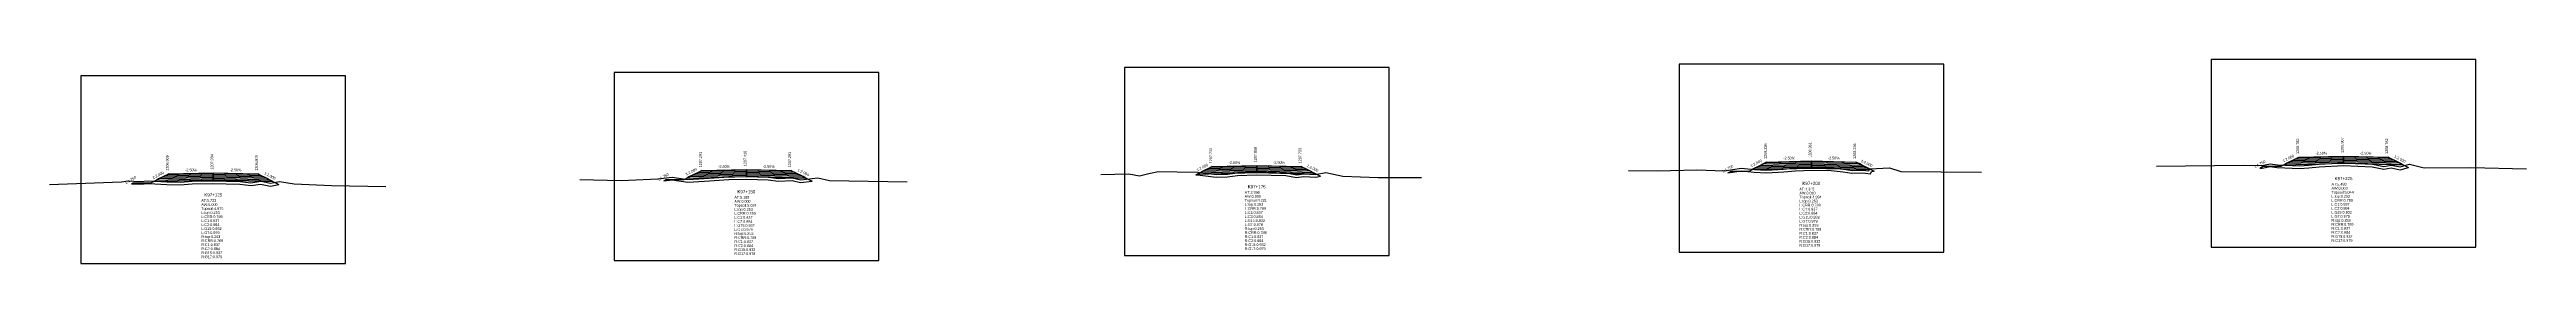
# Model space of a CAD drawing. Extents: x -7 to 78429, y 1189 to 1262.
# Drawn here: x 27834.4 to 28112.3, y 1196.9 to 1219.7 of the extents above; entities that cross this region are included whole.
import ezdxf
from ezdxf.enums import TextEntityAlignment as Align

# ---------------------------------------------------------------- set-up
doc = ezdxf.new("R2010")
doc.units = 0

msp = doc.modelspace()

# ---------------------------------------------------------------- linework, layer by layer
at = {"layer": 'A4_BORDER', "color": 7}
for points in [[(27837.919, 1196.89), (27867.619, 1196.89), (27867.619, 1217.89), (27837.919, 1217.89), (27837.919, 1196.89)], [(27897.735, 1197.246), (27927.435, 1197.246), (27927.435, 1218.246), (27897.735, 1218.246), (27897.735, 1197.246)], [(27954.991, 1197.799), (27984.691, 1197.799), (27984.691, 1218.799), (27954.991, 1218.799), (27954.991, 1197.799)], [(28017.227, 1198.173), (28046.927, 1198.173), (28046.927, 1219.173), (28017.227, 1219.173), (28017.227, 1198.173)], [(28076.933, 1198.716), (28106.633, 1198.716), (28106.633, 1219.716), (28076.933, 1219.716), (28076.933, 1198.716)]]:
    msp.add_lwpolyline(points, dxfattribs=at)
at = {"layer": 'CLEAR_GROUND', "color": 8}
for points in [[(27903.304, 1206.131), (27904.249, 1206.247), (27906, 1206.001), (27907.876, 1206.117), (27910.616, 1206.283), (27912.625, 1206.324), (27915.023, 1206.248), (27916.184, 1206.109), (27917.705, 1206.178), (27918.656, 1205.964), (27919.975, 1206.096)], [(27963.004, 1206.815), (27963.206, 1206.81), (27965.304, 1206.554), (27966.574, 1206.592), (27967.693, 1206.73), (27969.819, 1206.83), (27973.104, 1206.731), (27974.318, 1206.516), (27975.139, 1206.616), (27976.475, 1206.538), (27977.009, 1206.649)], [(28022.704, 1207.023), (28024.217, 1207.272), (28025.666, 1207.115), (28027.051, 1207.023), (28028.979, 1207.164), (28030.289, 1207.277), (28032.093, 1207.346), (28034.282, 1207.284), (28035.628, 1207.165), (28036.624, 1206.993), (28037.839, 1207.034), (28038.691, 1206.932), (28038.813, 1207.197), (28039.121, 1207.214)], [(28082.404, 1207.566), (28082.653, 1207.563), (28083.558, 1207.739), (28084.335, 1207.615), (28086.882, 1207.511), (28087.891, 1207.608), (28089.053, 1207.711), (28091.775, 1207.839), (28095.007, 1207.704), (28096.316, 1207.429), (28097.129, 1207.603), (28098.153, 1207.379), (28099.066, 1207.641)], [(27843.604, 1205.815), (27844.51, 1205.756), (27845.525, 1205.85), (27847.563, 1205.736), (27849.061, 1205.685), (27850.403, 1205.798), (27852.692, 1205.859), (27855.758, 1205.764), (27857.002, 1205.603), (27858.082, 1205.78), (27859.183, 1205.557), (27860.106, 1205.74)]]:
    msp.add_lwpolyline(points, dxfattribs=at)
at = {"layer": 'DESIGN_ROAD_TRIMMED', "color": 1}
for points in [[(28082.404, 1207.566), (28082.783, 1207.782), (28084.783, 1207.782), (28086.783, 1208.782), (28086.783, 1208.782), (28086.678, 1208.729), (28086.678, 1208.729), (28086.362, 1208.571), (28086.362, 1208.571), (28086.046, 1208.414), (28086.046, 1208.414), (28085.731, 1208.256), (28085.731, 1208.256), (28085.415, 1208.098), (28085.415, 1208.098), (28085.099, 1207.94), (28091.783, 1208.107), (28091.783, 1208.257), (28091.783, 1208.257), (28091.783, 1208.407), (28091.783, 1208.407), (28091.783, 1208.557), (28091.783, 1208.557), (28091.783, 1208.707), (28091.783, 1208.707), (28091.783, 1208.857), (28091.783, 1208.857), (28091.783, 1208.907), (28091.783, 1208.907), (28091.783, 1208.907), (28091.783, 1208.907), (28091.783, 1208.907), (28091.783, 1208.857), (28091.783, 1208.857), (28091.783, 1208.707), (28091.783, 1208.707), (28091.783, 1208.557), (28091.783, 1208.557), (28091.783, 1208.407), (28091.783, 1208.407), (28091.783, 1208.257), (28091.783, 1208.257), (28091.783, 1208.107), (28098.468, 1207.94), (28098.152, 1208.098), (28098.152, 1208.098), (28097.836, 1208.256), (28097.836, 1208.256), (28097.52, 1208.414), (28097.52, 1208.414), (28097.204, 1208.571), (28097.204, 1208.571), (28096.889, 1208.729), (28096.889, 1208.729), (28096.783, 1208.782), (28096.783, 1208.782), (28099.066, 1207.641)], [(27843.604, 1205.815), (27843.769, 1205.909), (27845.769, 1205.909), (27847.769, 1206.909), (27847.769, 1206.909), (27847.664, 1206.856), (27847.664, 1206.856), (27847.348, 1206.698), (27847.348, 1206.698), (27847.032, 1206.541), (27847.032, 1206.541), (27846.716, 1206.383), (27846.716, 1206.383), (27846.4, 1206.225), (27846.4, 1206.225), (27846.085, 1206.067), (27852.769, 1206.234), (27852.769, 1206.384), (27852.769, 1206.384), (27852.769, 1206.534), (27852.769, 1206.534), (27852.769, 1206.684), (27852.769, 1206.684), (27852.769, 1206.834), (27852.769, 1206.834), (27852.769, 1206.984), (27852.769, 1206.984), (27852.769, 1207.034), (27852.769, 1207.034), (27852.769, 1207.034), (27852.769, 1207.034), (27852.769, 1207.034), (27852.769, 1206.984), (27852.769, 1206.984), (27852.769, 1206.834), (27852.769, 1206.834), (27852.769, 1206.684), (27852.769, 1206.684), (27852.769, 1206.534), (27852.769, 1206.534), (27852.769, 1206.384), (27852.769, 1206.384), (27852.769, 1206.234), (27859.453, 1206.067), (27859.137, 1206.225), (27859.137, 1206.225), (27858.822, 1206.383), (27858.822, 1206.383), (27858.506, 1206.541), (27858.506, 1206.541), (27858.19, 1206.698), (27858.19, 1206.698), (27857.874, 1206.856), (27857.874, 1206.856), (27857.769, 1206.909), (27857.769, 1206.909), (27860.106, 1205.74)], [(27903.304, 1206.131), (27903.585, 1206.291), (27905.585, 1206.291), (27907.585, 1207.291), (27907.585, 1207.291), (27907.48, 1207.238), (27907.48, 1207.238), (27907.164, 1207.08), (27907.164, 1207.08), (27906.848, 1206.923), (27906.848, 1206.923), (27906.532, 1206.765), (27906.532, 1206.765), (27906.217, 1206.607), (27906.217, 1206.607), (27905.901, 1206.449), (27912.585, 1206.616), (27912.585, 1206.766), (27912.585, 1206.766), (27912.585, 1206.916), (27912.585, 1206.916), (27912.585, 1207.066), (27912.585, 1207.066), (27912.585, 1207.216), (27912.585, 1207.216), (27912.585, 1207.366), (27912.585, 1207.366), (27912.585, 1207.416), (27912.585, 1207.416), (27912.585, 1207.416), (27912.585, 1207.416), (27912.585, 1207.416), (27912.585, 1207.366), (27912.585, 1207.366), (27912.585, 1207.216), (27912.585, 1207.216), (27912.585, 1207.066), (27912.585, 1207.066), (27912.585, 1206.916), (27912.585, 1206.916), (27912.585, 1206.766), (27912.585, 1206.766), (27912.585, 1206.616), (27919.269, 1206.449), (27918.954, 1206.607), (27918.954, 1206.607), (27918.638, 1206.765), (27918.638, 1206.765), (27918.322, 1206.923), (27918.322, 1206.923), (27918.006, 1207.08), (27918.006, 1207.08), (27917.69, 1207.238), (27917.69, 1207.238), (27917.585, 1207.291), (27917.585, 1207.291), (27919.975, 1206.096)], [(27963.004, 1206.815), (27964.841, 1207.733), (27964.841, 1207.733), (27964.735, 1207.68), (27964.735, 1207.68), (27964.419, 1207.522), (27964.419, 1207.522), (27964.104, 1207.365), (27964.104, 1207.365), (27963.788, 1207.207), (27963.788, 1207.207), (27963.472, 1207.049), (27963.472, 1207.049), (27963.156, 1206.891), (27969.841, 1207.058), (27969.841, 1207.208), (27969.841, 1207.208), (27969.841, 1207.358), (27969.841, 1207.358), (27969.841, 1207.508), (27969.841, 1207.508), (27969.841, 1207.658), (27969.841, 1207.658), (27969.841, 1207.808), (27969.841, 1207.808), (27969.841, 1207.858), (27969.841, 1207.858), (27969.841, 1207.858), (27969.841, 1207.858), (27969.841, 1207.858), (27969.841, 1207.808), (27969.841, 1207.808), (27969.841, 1207.658), (27969.841, 1207.658), (27969.841, 1207.508), (27969.841, 1207.508), (27969.841, 1207.358), (27969.841, 1207.358), (27969.841, 1207.208), (27969.841, 1207.208), (27969.841, 1207.058), (27976.525, 1206.891), (27976.209, 1207.049), (27976.209, 1207.049), (27975.893, 1207.207), (27975.893, 1207.207), (27975.577, 1207.365), (27975.577, 1207.365), (27975.262, 1207.522), (27975.262, 1207.522), (27974.946, 1207.68), (27974.946, 1207.68), (27974.841, 1207.733), (27974.841, 1207.733), (27977.009, 1206.649)], [(28022.704, 1207.023), (28023.077, 1207.236), (28025.077, 1207.236), (28027.077, 1208.236), (28027.077, 1208.236), (28026.972, 1208.183), (28026.972, 1208.183), (28026.656, 1208.025), (28026.656, 1208.025), (28026.34, 1207.868), (28026.34, 1207.868), (28026.024, 1207.71), (28026.024, 1207.71), (28025.709, 1207.552), (28025.709, 1207.552), (28025.393, 1207.394), (28032.077, 1207.561), (28032.077, 1207.711), (28032.077, 1207.711), (28032.077, 1207.861), (28032.077, 1207.861), (28032.077, 1208.011), (28032.077, 1208.011), (28032.077, 1208.161), (28032.077, 1208.161), (28032.077, 1208.311), (28032.077, 1208.311), (28032.077, 1208.361), (28032.077, 1208.361), (28032.077, 1208.361), (28032.077, 1208.361), (28032.077, 1208.361), (28032.077, 1208.311), (28032.077, 1208.311), (28032.077, 1208.161), (28032.077, 1208.161), (28032.077, 1208.011), (28032.077, 1208.011), (28032.077, 1207.861), (28032.077, 1207.861), (28032.077, 1207.711), (28032.077, 1207.711), (28032.077, 1207.561), (28038.761, 1207.394), (28038.445, 1207.552), (28038.445, 1207.552), (28038.13, 1207.71), (28038.13, 1207.71), (28037.814, 1207.868), (28037.814, 1207.868), (28037.498, 1208.025), (28037.498, 1208.025), (28037.182, 1208.183), (28037.182, 1208.183), (28037.077, 1208.236), (28037.077, 1208.236), (28039.121, 1207.214)]]:
    msp.add_lwpolyline(points, dxfattribs=at)
at = {"layer": 'FINISHED_ROAD', "color": 2}
for points in [[(28082.783, 1207.782), (28084.783, 1207.782), (28086.783, 1208.782), (28086.783, 1208.782), (28091.783, 1208.907), (28096.783, 1208.782), (28096.783, 1208.782)], [(27843.769, 1205.909), (27845.769, 1205.909), (27847.769, 1206.909), (27847.769, 1206.909), (27852.769, 1207.034), (27857.769, 1206.909), (27857.769, 1206.909)], [(27903.585, 1206.291), (27905.585, 1206.291), (27907.585, 1207.291), (27907.585, 1207.291), (27912.585, 1207.416), (27917.585, 1207.291), (27917.585, 1207.291)], [(27964.841, 1207.733), (27964.841, 1207.733), (27969.841, 1207.858), (27974.841, 1207.733), (27974.841, 1207.733)], [(28023.077, 1207.236), (28025.077, 1207.236), (28027.077, 1208.236), (28027.077, 1208.236), (28032.077, 1208.361), (28037.077, 1208.236), (28037.077, 1208.236)]]:
    msp.add_lwpolyline(points, dxfattribs=at)
at = {"layer": 'LAYER_0', "color": 4}
for points in [[(28086.783, 1208.782), (28086.678, 1208.729), (28091.783, 1208.857), (28091.783, 1208.907)], [(27847.769, 1206.909), (27847.664, 1206.856), (27852.769, 1206.984), (27852.769, 1207.034)], [(27907.585, 1207.291), (27907.48, 1207.238), (27912.585, 1207.366), (27912.585, 1207.416)], [(27964.841, 1207.733), (27964.735, 1207.68), (27969.841, 1207.808), (27969.841, 1207.858)], [(28027.077, 1208.236), (28026.972, 1208.183), (28032.077, 1208.311), (28032.077, 1208.361)]]:
    msp.add_lwpolyline(points, dxfattribs=at)
at = {"layer": 'LAYER_1', "color": 4}
for points in [[(27847.664, 1206.856), (27847.348, 1206.698), (27852.769, 1206.834), (27852.769, 1206.984)], [(27907.48, 1207.238), (27907.164, 1207.08), (27912.585, 1207.216), (27912.585, 1207.366)], [(27964.735, 1207.68), (27964.419, 1207.522), (27969.841, 1207.658), (27969.841, 1207.808)], [(28026.972, 1208.183), (28026.656, 1208.025), (28032.077, 1208.161), (28032.077, 1208.311)], [(28086.678, 1208.729), (28086.362, 1208.571), (28091.783, 1208.707), (28091.783, 1208.857)]]:
    msp.add_lwpolyline(points, dxfattribs=at)
at = {"layer": 'LAYER_10', "color": 6}
for points in [[(27858.822, 1206.383), (27859.137, 1206.225), (27852.769, 1206.384), (27852.769, 1206.534)], [(27918.638, 1206.765), (27918.954, 1206.607), (27912.585, 1206.766), (27912.585, 1206.916)], [(27975.893, 1207.207), (27976.209, 1207.049), (27969.841, 1207.208), (27969.841, 1207.358)], [(28038.13, 1207.71), (28038.445, 1207.552), (28032.077, 1207.711), (28032.077, 1207.861)], [(28097.836, 1208.256), (28098.152, 1208.098), (28091.783, 1208.257), (28091.783, 1208.407)]]:
    msp.add_lwpolyline(points, dxfattribs=at)
at = {"layer": 'LAYER_11', "color": 6}
for points in [[(27859.137, 1206.225), (27859.453, 1206.067), (27852.769, 1206.234), (27852.769, 1206.384)], [(27918.954, 1206.607), (27919.269, 1206.449), (27912.585, 1206.616), (27912.585, 1206.766)], [(27976.209, 1207.049), (27976.525, 1206.891), (27969.841, 1207.058), (27969.841, 1207.208)], [(28038.445, 1207.552), (28038.761, 1207.394), (28032.077, 1207.561), (28032.077, 1207.711)], [(28098.152, 1208.098), (28098.468, 1207.94), (28091.783, 1208.107), (28091.783, 1208.257)]]:
    msp.add_lwpolyline(points, dxfattribs=at)
at = {"layer": 'LAYER_2', "color": 4}
for points in [[(27847.348, 1206.698), (27847.032, 1206.541), (27852.769, 1206.684), (27852.769, 1206.834)], [(27907.164, 1207.08), (27906.848, 1206.923), (27912.585, 1207.066), (27912.585, 1207.216)], [(27964.419, 1207.522), (27964.104, 1207.365), (27969.841, 1207.508), (27969.841, 1207.658)], [(28026.656, 1208.025), (28026.34, 1207.868), (28032.077, 1208.011), (28032.077, 1208.161)], [(28086.362, 1208.571), (28086.046, 1208.414), (28091.783, 1208.557), (28091.783, 1208.707)]]:
    msp.add_lwpolyline(points, dxfattribs=at)
at = {"layer": 'LAYER_3', "color": 4}
for points in [[(27847.032, 1206.541), (27846.716, 1206.383), (27852.769, 1206.534), (27852.769, 1206.684)], [(27906.848, 1206.923), (27906.532, 1206.765), (27912.585, 1206.916), (27912.585, 1207.066)], [(27964.104, 1207.365), (27963.788, 1207.207), (27969.841, 1207.358), (27969.841, 1207.508)], [(28026.34, 1207.868), (28026.024, 1207.71), (28032.077, 1207.861), (28032.077, 1208.011)], [(28086.046, 1208.414), (28085.731, 1208.256), (28091.783, 1208.407), (28091.783, 1208.557)]]:
    msp.add_lwpolyline(points, dxfattribs=at)
at = {"layer": 'LAYER_4', "color": 4}
for points in [[(27846.716, 1206.383), (27846.4, 1206.225), (27852.769, 1206.384), (27852.769, 1206.534)], [(27906.532, 1206.765), (27906.217, 1206.607), (27912.585, 1206.766), (27912.585, 1206.916)], [(27963.788, 1207.207), (27963.472, 1207.049), (27969.841, 1207.208), (27969.841, 1207.358)], [(28026.024, 1207.71), (28025.709, 1207.552), (28032.077, 1207.711), (28032.077, 1207.861)], [(28085.731, 1208.256), (28085.415, 1208.098), (28091.783, 1208.257), (28091.783, 1208.407)]]:
    msp.add_lwpolyline(points, dxfattribs=at)
at = {"layer": 'LAYER_5', "color": 4}
for points in [[(27846.4, 1206.225), (27846.085, 1206.067), (27852.769, 1206.234), (27852.769, 1206.384)], [(27906.217, 1206.607), (27905.901, 1206.449), (27912.585, 1206.616), (27912.585, 1206.766)], [(27963.472, 1207.049), (27963.156, 1206.891), (27969.841, 1207.058), (27969.841, 1207.208)], [(28025.709, 1207.552), (28025.393, 1207.394), (28032.077, 1207.561), (28032.077, 1207.711)], [(28085.415, 1208.098), (28085.099, 1207.94), (28091.783, 1208.107), (28091.783, 1208.257)]]:
    msp.add_lwpolyline(points, dxfattribs=at)
at = {"layer": 'LAYER_6', "color": 6}
for points in [[(28096.783, 1208.782), (28096.889, 1208.729), (28091.783, 1208.857), (28091.783, 1208.907)], [(27857.769, 1206.909), (27857.874, 1206.856), (27852.769, 1206.984), (27852.769, 1207.034)], [(27917.585, 1207.291), (27917.69, 1207.238), (27912.585, 1207.366), (27912.585, 1207.416)], [(27974.841, 1207.733), (27974.946, 1207.68), (27969.841, 1207.808), (27969.841, 1207.858)], [(28037.077, 1208.236), (28037.182, 1208.183), (28032.077, 1208.311), (28032.077, 1208.361)]]:
    msp.add_lwpolyline(points, dxfattribs=at)
at = {"layer": 'LAYER_7', "color": 6}
for points in [[(27857.874, 1206.856), (27858.19, 1206.698), (27852.769, 1206.834), (27852.769, 1206.984)], [(27917.69, 1207.238), (27918.006, 1207.08), (27912.585, 1207.216), (27912.585, 1207.366)], [(27974.946, 1207.68), (27975.262, 1207.522), (27969.841, 1207.658), (27969.841, 1207.808)], [(28037.182, 1208.183), (28037.498, 1208.025), (28032.077, 1208.161), (28032.077, 1208.311)], [(28096.889, 1208.729), (28097.204, 1208.571), (28091.783, 1208.707), (28091.783, 1208.857)]]:
    msp.add_lwpolyline(points, dxfattribs=at)
at = {"layer": 'LAYER_8', "color": 6}
for points in [[(27858.19, 1206.698), (27858.506, 1206.541), (27852.769, 1206.684), (27852.769, 1206.834)], [(27918.006, 1207.08), (27918.322, 1206.923), (27912.585, 1207.066), (27912.585, 1207.216)], [(27975.262, 1207.522), (27975.577, 1207.365), (27969.841, 1207.508), (27969.841, 1207.658)], [(28037.498, 1208.025), (28037.814, 1207.868), (28032.077, 1208.011), (28032.077, 1208.161)], [(28097.204, 1208.571), (28097.52, 1208.414), (28091.783, 1208.557), (28091.783, 1208.707)]]:
    msp.add_lwpolyline(points, dxfattribs=at)
at = {"layer": 'LAYER_9', "color": 6}
for points in [[(27858.506, 1206.541), (27858.822, 1206.383), (27852.769, 1206.534), (27852.769, 1206.684)], [(27918.322, 1206.923), (27918.638, 1206.765), (27912.585, 1206.916), (27912.585, 1207.066)], [(27975.577, 1207.365), (27975.893, 1207.207), (27969.841, 1207.358), (27969.841, 1207.508)], [(28037.814, 1207.868), (28038.13, 1207.71), (28032.077, 1207.861), (28032.077, 1208.011)], [(28097.52, 1208.414), (28097.836, 1208.256), (28091.783, 1208.407), (28091.783, 1208.557)]]:
    msp.add_lwpolyline(points, dxfattribs=at)
at = {"layer": 'NATURAL_GROUND', "color": 3}
for points in [[(27834.398, 1205.726), (27842.475, 1206.021), (27843.216, 1206.141), (27844.506, 1206.057), (27845.52, 1206.151), (27847.577, 1206.036), (27849.054, 1205.985), (27850.386, 1206.098), (27852.693, 1206.159), (27855.782, 1206.063), (27856.997, 1205.906), (27858.088, 1206.085), (27859.184, 1205.863), (27860.206, 1206.066), (27861.834, 1205.811), (27866.028, 1205.611), (27872.141, 1205.519)], [(27893.913, 1206.287), (27898.542, 1206.18), (27902.65, 1206.352), (27904.251, 1206.55), (27906.012, 1206.302), (27907.858, 1206.416), (27910.604, 1206.583), (27912.627, 1206.624), (27915.045, 1206.547), (27916.195, 1206.41), (27917.732, 1206.479), (27918.674, 1206.267), (27920.611, 1206.461), (27921.92, 1206.195), (27930.609, 1206.044)], [(27952.358, 1206.844), (27955.501, 1206.917), (27956.706, 1206.691), (27957.746, 1206.979), (27958.816, 1207.189), (27960.935, 1207.162), (27963.228, 1207.11), (27965.318, 1206.855), (27966.552, 1206.891), (27967.668, 1207.029), (27969.817, 1207.13), (27973.135, 1207.03), (27974.327, 1206.819), (27975.13, 1206.917), (27976.453, 1206.84), (27977.591, 1207.076), (27979.503, 1206.656), (27983.482, 1206.497), (27988.344, 1206.499)], [(28011.568, 1207.31), (28014.815, 1207.271), (28019.236, 1207.36), (28022.345, 1207.268), (28024.209, 1207.575), (28025.692, 1207.414), (28027.05, 1207.324), (28028.955, 1207.463), (28030.27, 1207.577), (28032.092, 1207.646), (28034.3, 1207.584), (28035.667, 1207.463), (28036.645, 1207.294), (28037.852, 1207.335), (28038.51, 1207.256), (28038.617, 1207.487), (28040.832, 1207.607), (28042.127, 1207.18), (28051.17, 1207.12)], [(28070.781, 1207.798), (28080.554, 1207.887), (28082.625, 1207.863), (28083.553, 1208.044), (28084.365, 1207.914), (28086.873, 1207.812), (28087.863, 1207.907), (28089.032, 1208.01), (28091.774, 1208.139), (28095.044, 1208.003), (28096.315, 1207.736), (28097.13, 1207.91), (28098.143, 1207.688), (28099.199, 1207.991), (28100.843, 1207.613), (28106.068, 1207.641), (28112.306, 1207.473)]]:
    msp.add_lwpolyline(points, dxfattribs=at)
at = {"layer": 'STRUCTURE_LEFT', "color": 4}
for points in [[(28086.783, 1208.782), (28086.678, 1208.729), (28086.678, 1208.729), (28086.362, 1208.571), (28086.362, 1208.571), (28086.046, 1208.414), (28086.046, 1208.414), (28085.731, 1208.256), (28085.731, 1208.256), (28085.415, 1208.098), (28085.415, 1208.098), (28085.099, 1207.94), (28091.783, 1208.107), (28091.783, 1208.257), (28091.783, 1208.257), (28091.783, 1208.407), (28091.783, 1208.407), (28091.783, 1208.557), (28091.783, 1208.557), (28091.783, 1208.707), (28091.783, 1208.707), (28091.783, 1208.857), (28091.783, 1208.857), (28091.783, 1208.907), (28091.783, 1208.907)], [(27847.769, 1206.909), (27847.664, 1206.856), (27847.664, 1206.856), (27847.348, 1206.698), (27847.348, 1206.698), (27847.032, 1206.541), (27847.032, 1206.541), (27846.716, 1206.383), (27846.716, 1206.383), (27846.4, 1206.225), (27846.4, 1206.225), (27846.085, 1206.067), (27852.769, 1206.234), (27852.769, 1206.384), (27852.769, 1206.384), (27852.769, 1206.534), (27852.769, 1206.534), (27852.769, 1206.684), (27852.769, 1206.684), (27852.769, 1206.834), (27852.769, 1206.834), (27852.769, 1206.984), (27852.769, 1206.984), (27852.769, 1207.034), (27852.769, 1207.034)], [(27907.585, 1207.291), (27907.48, 1207.238), (27907.48, 1207.238), (27907.164, 1207.08), (27907.164, 1207.08), (27906.848, 1206.923), (27906.848, 1206.923), (27906.532, 1206.765), (27906.532, 1206.765), (27906.217, 1206.607), (27906.217, 1206.607), (27905.901, 1206.449), (27912.585, 1206.616), (27912.585, 1206.766), (27912.585, 1206.766), (27912.585, 1206.916), (27912.585, 1206.916), (27912.585, 1207.066), (27912.585, 1207.066), (27912.585, 1207.216), (27912.585, 1207.216), (27912.585, 1207.366), (27912.585, 1207.366), (27912.585, 1207.416), (27912.585, 1207.416)], [(27964.841, 1207.733), (27964.735, 1207.68), (27964.735, 1207.68), (27964.419, 1207.522), (27964.419, 1207.522), (27964.104, 1207.365), (27964.104, 1207.365), (27963.788, 1207.207), (27963.788, 1207.207), (27963.472, 1207.049), (27963.472, 1207.049), (27963.156, 1206.891), (27969.841, 1207.058), (27969.841, 1207.208), (27969.841, 1207.208), (27969.841, 1207.358), (27969.841, 1207.358), (27969.841, 1207.508), (27969.841, 1207.508), (27969.841, 1207.658), (27969.841, 1207.658), (27969.841, 1207.808), (27969.841, 1207.808), (27969.841, 1207.858), (27969.841, 1207.858)], [(28027.077, 1208.236), (28026.972, 1208.183), (28026.972, 1208.183), (28026.656, 1208.025), (28026.656, 1208.025), (28026.34, 1207.868), (28026.34, 1207.868), (28026.024, 1207.71), (28026.024, 1207.71), (28025.709, 1207.552), (28025.709, 1207.552), (28025.393, 1207.394), (28032.077, 1207.561), (28032.077, 1207.711), (28032.077, 1207.711), (28032.077, 1207.861), (28032.077, 1207.861), (28032.077, 1208.011), (28032.077, 1208.011), (28032.077, 1208.161), (28032.077, 1208.161), (28032.077, 1208.311), (28032.077, 1208.311), (28032.077, 1208.361), (28032.077, 1208.361)]]:
    msp.add_lwpolyline(points, dxfattribs=at)
at = {"layer": 'STRUCTURE_RIGHT', "color": 6}
for points in [[(28091.783, 1208.907), (28091.783, 1208.907), (28091.783, 1208.857), (28091.783, 1208.857), (28091.783, 1208.707), (28091.783, 1208.707), (28091.783, 1208.557), (28091.783, 1208.557), (28091.783, 1208.407), (28091.783, 1208.407), (28091.783, 1208.257), (28091.783, 1208.257), (28091.783, 1208.107), (28098.468, 1207.94), (28098.152, 1208.098), (28098.152, 1208.098), (28097.836, 1208.256), (28097.836, 1208.256), (28097.52, 1208.414), (28097.52, 1208.414), (28097.204, 1208.571), (28097.204, 1208.571), (28096.889, 1208.729), (28096.889, 1208.729), (28096.783, 1208.782)], [(27852.769, 1207.034), (27852.769, 1207.034), (27852.769, 1206.984), (27852.769, 1206.984), (27852.769, 1206.834), (27852.769, 1206.834), (27852.769, 1206.684), (27852.769, 1206.684), (27852.769, 1206.534), (27852.769, 1206.534), (27852.769, 1206.384), (27852.769, 1206.384), (27852.769, 1206.234), (27859.453, 1206.067), (27859.137, 1206.225), (27859.137, 1206.225), (27858.822, 1206.383), (27858.822, 1206.383), (27858.506, 1206.541), (27858.506, 1206.541), (27858.19, 1206.698), (27858.19, 1206.698), (27857.874, 1206.856), (27857.874, 1206.856), (27857.769, 1206.909)], [(27912.585, 1207.416), (27912.585, 1207.416), (27912.585, 1207.366), (27912.585, 1207.366), (27912.585, 1207.216), (27912.585, 1207.216), (27912.585, 1207.066), (27912.585, 1207.066), (27912.585, 1206.916), (27912.585, 1206.916), (27912.585, 1206.766), (27912.585, 1206.766), (27912.585, 1206.616), (27919.269, 1206.449), (27918.954, 1206.607), (27918.954, 1206.607), (27918.638, 1206.765), (27918.638, 1206.765), (27918.322, 1206.923), (27918.322, 1206.923), (27918.006, 1207.08), (27918.006, 1207.08), (27917.69, 1207.238), (27917.69, 1207.238), (27917.585, 1207.291)], [(27969.841, 1207.858), (27969.841, 1207.858), (27969.841, 1207.808), (27969.841, 1207.808), (27969.841, 1207.658), (27969.841, 1207.658), (27969.841, 1207.508), (27969.841, 1207.508), (27969.841, 1207.358), (27969.841, 1207.358), (27969.841, 1207.208), (27969.841, 1207.208), (27969.841, 1207.058), (27976.525, 1206.891), (27976.209, 1207.049), (27976.209, 1207.049), (27975.893, 1207.207), (27975.893, 1207.207), (27975.577, 1207.365), (27975.577, 1207.365), (27975.262, 1207.522), (27975.262, 1207.522), (27974.946, 1207.68), (27974.946, 1207.68), (27974.841, 1207.733)], [(28032.077, 1208.361), (28032.077, 1208.361), (28032.077, 1208.311), (28032.077, 1208.311), (28032.077, 1208.161), (28032.077, 1208.161), (28032.077, 1208.011), (28032.077, 1208.011), (28032.077, 1207.861), (28032.077, 1207.861), (28032.077, 1207.711), (28032.077, 1207.711), (28032.077, 1207.561), (28038.761, 1207.394), (28038.445, 1207.552), (28038.445, 1207.552), (28038.13, 1207.71), (28038.13, 1207.71), (28037.814, 1207.868), (28037.814, 1207.868), (28037.498, 1208.025), (28037.498, 1208.025), (28037.182, 1208.183), (28037.182, 1208.183), (28037.077, 1208.236)]]:
    msp.add_lwpolyline(points, dxfattribs=at)

# ---------------------------------------------------------------- texts
at = {"layer": 'INFO_TEXT'}
for s, p in [('AT:5.723', (27851.419, 1203.79)), ('AW:0.000', (27851.419, 1203.34)), ('AT:5.189', (27911.235, 1204.146)), ('AW:0.000', (27911.235, 1203.696)), ('Topsoil:5.024', (27911.235, 1203.246)), ('AT:3.936', (27968.491, 1204.699)), ('AW:0.000', (27968.491, 1204.249)), ('Topsoil:4.221', (27968.491, 1203.799)), ('L:top:0.253', (27968.491, 1203.349)), ('AT:4.345', (28030.727, 1205.073)), ('AW:0.010', (28030.727, 1204.623)), ('Topsoil:4.994', (28030.727, 1204.173)), ('L:top:0.253', (28030.727, 1203.723)), ('L:CRR:0.789', (28030.727, 1203.273)), ('AT:5.493', (28090.433, 1205.616)), ('AW:0.000', (28090.433, 1205.166)), ('Topsoil:5.044', (28090.433, 1204.716)), ('L:top:0.253', (28090.433, 1204.266)), ('L:CRR:0.789', (28090.433, 1203.816)), ('L:C1:0.837', (28090.433, 1203.366)), ('Topsoil:4.975', (27851.419, 1202.89)), ('L:top:0.253', (27851.419, 1202.44)), ('L:CRR:0.789', (27851.419, 1201.99)), ('L:C1:0.837', (27851.419, 1201.54)), ('L:C2:0.884', (27851.419, 1201.09)), ('L:G15:0.932', (27851.419, 1200.64)), ('L:top:0.253', (27911.235, 1202.796)), ('L:CRR:0.789', (27911.235, 1202.346)), ('L:C1:0.837', (27911.235, 1201.896)), ('L:C2:0.884', (27911.235, 1201.446)), ('L:G15:0.932', (27911.235, 1200.996)), ('L:G7:0.979', (27911.235, 1200.546)), ('L:CRR:0.789', (27968.491, 1202.899)), ('L:C1:0.837', (27968.491, 1202.449)), ('L:C2:0.884', (27968.491, 1201.999)), ('L:G15:0.932', (27968.491, 1201.549)), ('L:G7:0.979', (27968.491, 1201.099)), ('R:top:0.253', (27968.491, 1200.649)), ('L:C1:0.837', (28030.727, 1202.823)), ('L:C2:0.884', (28030.727, 1202.373)), ('L:G15:0.932', (28030.727, 1201.923)), ('L:G7:0.979', (28030.727, 1201.473)), ('R:top:0.253', (28030.727, 1201.023)), ('R:CRR:0.789', (28030.727, 1200.573)), ('L:C2:0.884', (28090.433, 1202.916)), ('L:G15:0.932', (28090.433, 1202.466)), ('L:G7:0.979', (28090.433, 1202.016)), ('R:top:0.253', (28090.433, 1201.566)), ('R:CRR:0.789', (28090.433, 1201.116)), ('R:C1:0.837', (28090.433, 1200.666)), ('L:G7:0.979', (27851.419, 1200.19)), ('R:top:0.253', (27851.419, 1199.74)), ('R:CRR:0.789', (27851.419, 1199.29)), ('R:C1:0.837', (27851.419, 1198.84)), ('R:C2:0.884', (27851.419, 1198.39)), ('R:G15:0.932', (27851.419, 1197.94)), ('R:G17:0.979', (27851.419, 1197.49)), ('R:top:0.253', (27911.235, 1200.096)), ('R:CRR:0.789', (27911.235, 1199.646)), ('R:C1:0.837', (27911.235, 1199.196)), ('R:C2:0.884', (27911.235, 1198.746)), ('R:G15:0.932', (27911.235, 1198.296)), ('R:G17:0.979', (27911.235, 1197.846)), ('R:CRR:0.789', (27968.491, 1200.199)), ('R:C1:0.837', (27968.491, 1199.749)), ('R:C2:0.884', (27968.491, 1199.299)), ('R:G15:0.932', (27968.491, 1198.849)), ('R:G17:0.979', (27968.491, 1198.399)), ('R:C1:0.837', (28030.727, 1200.123)), ('R:C2:0.884', (28030.727, 1199.673)), ('R:G15:0.932', (28030.727, 1199.223)), ('R:G17:0.979', (28030.727, 1198.773)), ('R:C2:0.884', (28090.433, 1200.216)), ('R:G15:0.932', (28090.433, 1199.766)), ('R:G17:0.979', (28090.433, 1199.316))]:
    msp.add_text(s, height=0.3, dxfattribs=at).set_placement(p)
at = {"layer": 'LEFT_TEXT_H'}
for s, p in [('1206.909', (27847.769, 1207.269)), ('1207.291', (27907.585, 1207.651)), ('1207.733', (27964.841, 1208.093)), ('1208.236', (28027.077, 1208.596)), ('1208.782', (28086.783, 1209.142))]:
    msp.add_text(s, height=0.3, rotation=90, dxfattribs=at).set_placement(p)
at = {"layer": 'POINT_TEXT_H'}
for s, p in [('1207.034', (27852.769, 1207.394)), ('1207.416', (27912.585, 1207.776)), ('1207.858', (27969.841, 1208.218)), ('1208.361', (28032.077, 1208.721)), ('1208.907', (28091.783, 1209.267))]:
    msp.add_text(s, height=0.3, rotation=90, dxfattribs=at).set_placement(p)
at = {"layer": 'RIGHT_TEXT_H'}
for s, p in [('1206.909', (27857.769, 1207.269)), ('1207.291', (27917.585, 1207.651)), ('1207.733', (27974.841, 1208.093)), ('1208.236', (28037.077, 1208.596)), ('1208.782', (28096.783, 1209.142))]:
    msp.add_text(s, height=0.3, rotation=90, dxfattribs=at).set_placement(p)
at = {"layer": 'SLOPE_left'}
for s, rotation, p in [('1:2.000', 26.565, (28085.703, 1208.443)), ('1:1.750', 29.745, (27843.597, 1206.018)), ('1:2.000', 26.565, (27846.688, 1206.57)), ('1:1.750', 29.745, (27903.356, 1206.367)), ('1:2.000', 26.565, (27906.505, 1206.952)), ('1:2.000', 26.565, (27963.842, 1207.435)), ('1:1.750', 29.745, (28022.801, 1207.286)), ('1:2.000', 26.565, (28025.996, 1207.897)), ('1:1.750', 29.745, (28082.505, 1207.83))]:
    msp.add_text(s, height=0.3, rotation=rotation, dxfattribs=at).set_placement(p, align=Align.BOTTOM_CENTER)
at = {"layer": 'SLOPE_right'}
for p in [(28098.005, 1208.372), (27859.018, 1206.486), (27918.861, 1206.854), (27976.005, 1207.352), (28038.18, 1207.886)]:
    msp.add_text('1:2.000', height=0.3, rotation=-26.565, dxfattribs=at).set_placement(p, align=Align.BOTTOM_CENTER)
at = {"layer": 'SLOPE_TEXT'}
for p in [(28089.283, 1209.084), (28094.283, 1209.084), (27850.269, 1207.212), (27855.269, 1207.212), (27910.085, 1207.593), (27915.085, 1207.593), (27967.341, 1208.035), (27972.341, 1208.035), (28029.577, 1208.539), (28034.577, 1208.539)]:
    msp.add_text('-2.50%', height=0.3, dxfattribs=at).set_placement(p, align=Align.CENTER)
at = {"layer": 'STATION_TITLE'}
for s, p in [('K97+225', (28091.783, 1206.216)), ('K97+125', (27852.769, 1204.39)), ('K97+150', (27912.585, 1204.746)), ('K97+175', (27969.841, 1205.299)), ('K97+200', (28032.077, 1205.673))]:
    msp.add_text(s, height=0.36, dxfattribs=at).set_placement(p, align=Align.CENTER)

doc.saveas('drawing.dxf')
